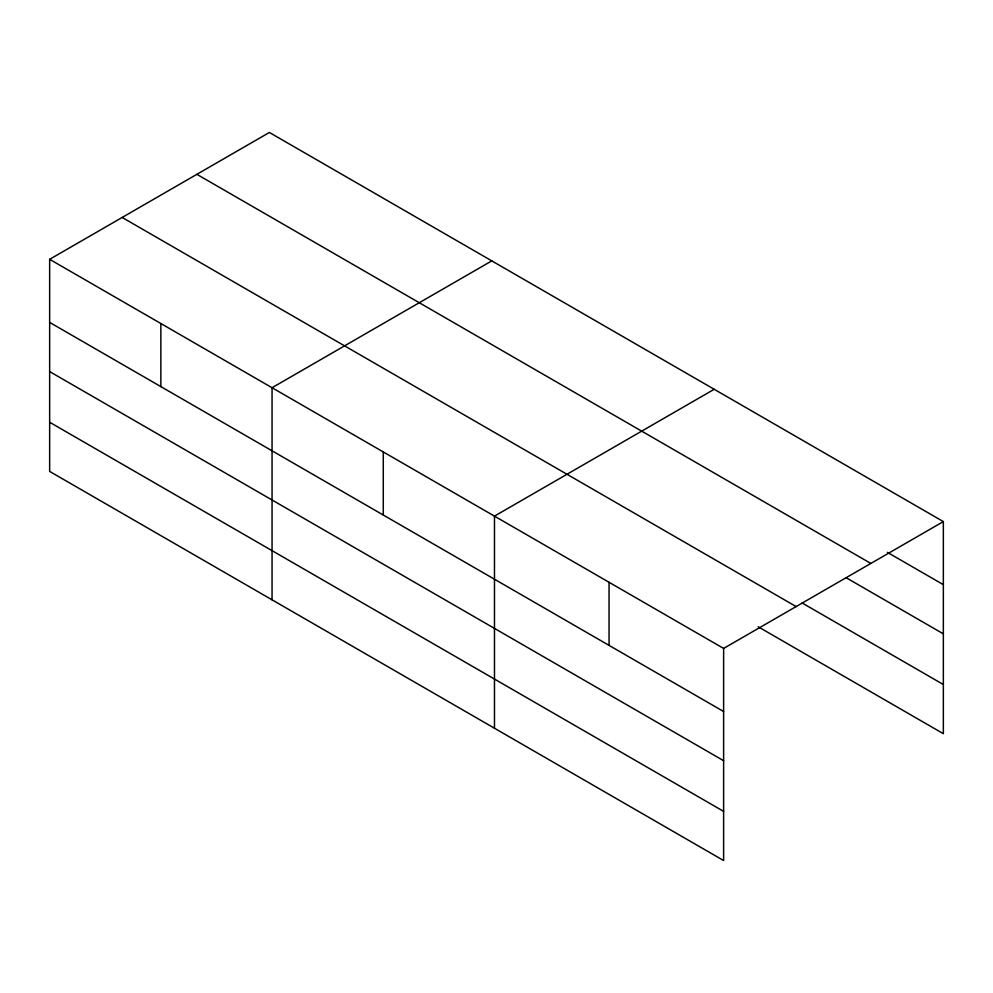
<?xml version="1.0" encoding="UTF-8"?>
<svg xmlns="http://www.w3.org/2000/svg" width="993" height="993" viewBox="0 0 993 993"><rect width="100%" height="100%" fill="white"/><g stroke="black" fill="none" stroke-linecap="round" stroke-linejoin="round"><path stroke-width="1.49" d="M758.168 626.769L943.35 733.678L943.35 521.586L269.376 132.466L49.65 259.322L49.65 471.414L723.624 860.534L723.624 648.429L49.65 259.322M491.783 260.874L272.057 387.729L272.057 599.834M714.203 389.281L494.477 516.137L494.477 728.241M723.624 648.429L943.35 521.586M887.394 552.356L943.35 584.666M196.862 174.321L870.836 563.441M846.098 577.69L943.35 633.844M802.133 602.974L943.35 684.512M122.164 217.455L796.138 606.574M49.65 322.402L723.624 711.522M49.65 371.581L723.624 760.7M49.65 422.248L723.624 811.368M609.057 582.283L609.057 645.376M383.273 451.927L383.273 515.019M160.854 323.519L160.854 386.612"/></g></svg>
